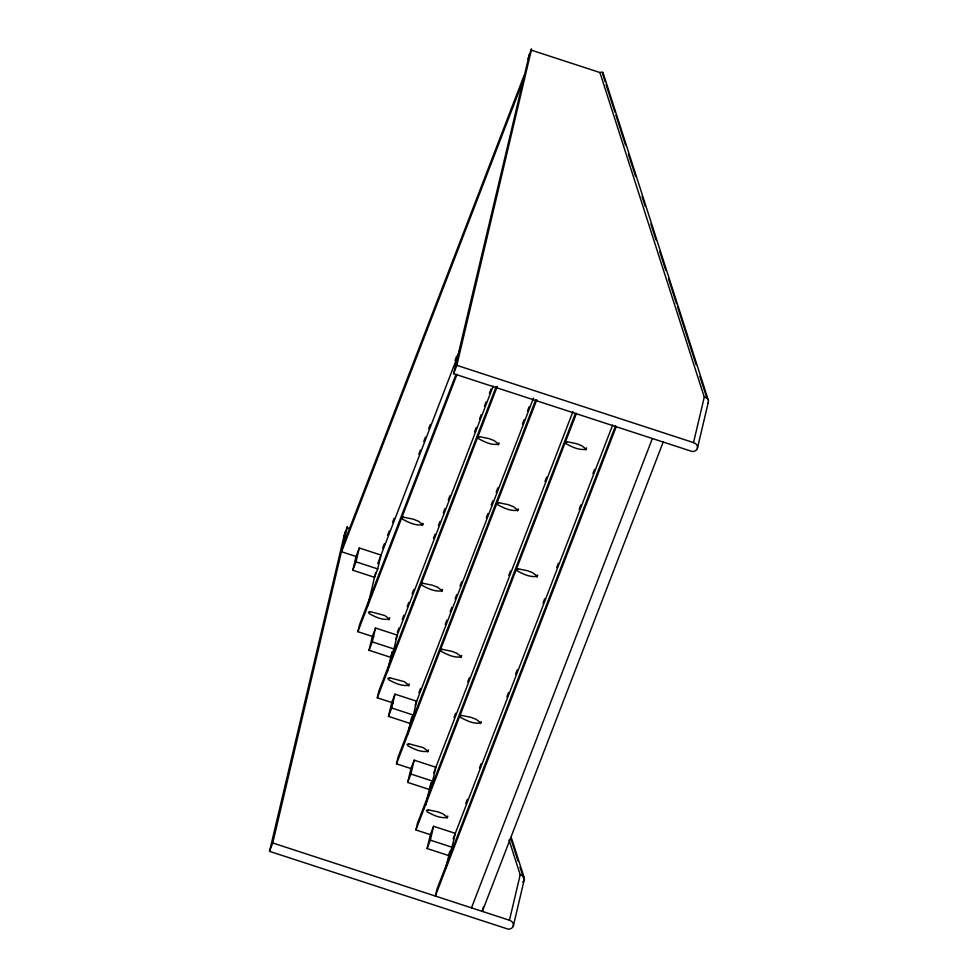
<?xml version="1.0" encoding="UTF-8"?>
<svg xmlns="http://www.w3.org/2000/svg" width="978" height="978" viewBox="0 0 978 978"><rect width="100%" height="100%" fill="white"/><g stroke="black" fill="none" stroke-linecap="round" stroke-linejoin="round"><path stroke-width="1.47" d="M602.974 73.937L602.326 72.03L599.93 72.531L531.335 50.147L531.506 48.9L528.034 58.827M343.963 536.47L345.478 531.286M519.978 866.973L524.171 880.029L513.254 926.215A5.795 4.535 13.3 0 1 511.775 928.036L511.36 928.33A5.11 3.998 13.3 0 1 507.924 929.076L269.525 851.349L272.752 842.975L347.361 526.567L344.048 536.066M269.525 851.349L344.183 535.492M352.801 570.223L356.078 556.372L359.305 547.986L381.004 555.076L377.728 568.927L374.501 577.313L352.801 570.223L356.029 561.849L359.305 547.986M373.767 636.886L357.862 631.69L359.501 624.771L455.956 374.488M367.887 605.284L375.552 572.851M369.048 650.272L372.325 636.421L375.552 628.035L397.251 635.113L393.975 648.976L390.748 657.35L369.048 650.272L372.276 641.886L375.552 628.035M599.93 72.531L704.282 397.092A5.77 4.364 -3.3 0 1 708.28 402.386L697.338 448.56A5.795 4.535 13.3 0 1 695.859 450.393L695.431 450.675A5.11 3.998 13.3 0 1 692.008 451.433L453.596 373.706L529.55 53.643M393.193 702.999L377.288 697.803L378.926 690.871L496.201 386.567M453.596 373.706L456.836 365.332L531.335 50.147M387.422 671.421L392.056 651.813M388.474 716.373L391.75 702.522L394.978 694.148L416.665 701.226L413.401 715.077L410.161 723.463L388.474 716.373L391.701 707.999L394.978 694.148M410.956 768.561L414.183 760.175L435.87 767.265L432.594 781.116L429.366 789.503L407.679 782.412L410.956 768.561L396.493 763.842L398.132 756.911L535.687 399.99M407.533 734.588L411.714 716.898M407.679 782.412L410.907 774.038L414.183 760.175M430.369 834.662L433.596 826.288L455.296 833.366L452.019 847.229L448.792 855.603L427.093 848.525L430.369 834.662L415.907 829.943L417.545 823.024L575.382 413.474M425.699 805.041L431.005 782.571M427.093 848.525L430.332 840.139L433.596 826.288M445.809 868.195L449.77 851.447M483.364 907.034L482.337 911.398L663.182 442.129M513.254 926.215A5.721 4.474 13.3 0 0 509.452 920.249L520.21 874.735L509.025 839.955M697.338 448.56A5.721 4.474 13.3 0 0 693.524 442.606L704.282 397.092M343.229 544.844L524.074 75.575M522.435 82.494L341.591 551.763L356.053 556.482M382.667 548.108L384.317 543.841M387.606 535.308L389.244 531.042M392.533 522.509L394.183 518.242M418.841 454.257L420.479 449.99M423.767 441.457L425.418 437.19M428.706 428.657L430.344 424.391M455.014 360.405L456.653 356.139M377.74 563.572L459.403 351.689M357.862 631.69L457.056 374.305M397.3 632.301L398.938 628.035M402.227 619.502L403.877 615.248M407.166 606.715L408.804 602.448M412.093 593.915L413.743 589.648M433.474 538.45L435.112 534.184M438.401 525.651L440.051 521.384M443.34 512.851L444.978 508.584M448.266 500.064L449.917 495.797M474.574 431.799L476.213 427.533M479.501 419L481.152 414.733M484.44 406.2L486.078 401.934M489.367 393.4L491.017 389.146M395.638 639.306L493.205 386.114M377.288 697.803L497.301 386.383M418.914 692.73L420.552 688.463M445.222 624.465L446.86 620.199M450.149 611.666L451.799 607.399M455.088 598.866L456.726 594.612M460.015 586.079L461.665 581.812M486.323 517.814L487.961 513.548M491.249 505.015L492.9 500.748M496.188 492.215L497.826 487.949M522.496 423.963L524.135 419.696M527.423 411.163L529.061 406.897M415.051 705.419L533.462 398.18M396.493 763.842L536.788 399.806M454.012 717.522L455.65 713.255M467.704 681.972L469.354 677.705M508.817 575.321L510.455 571.054M544.978 481.469L546.629 477.203M433.719 772.852L572.937 411.604M415.907 829.943L576.482 413.291M465.76 803.537L467.398 799.27M479.464 767.987L481.103 763.72M506.861 696.886L508.499 692.62M515.626 674.135L517.276 669.869M543.034 603.035L544.673 598.768M556.726 567.484L558.377 563.218M579.196 509.183L580.846 504.917M592.9 473.633L594.551 469.367M453.144 838.953L612.631 425.1M615.627 425.552L436.97 889.124L435.332 896.056L616.177 426.787M471.482 907.853L652.338 438.596M456.836 365.332L693.524 442.606M347.263 527.79L350.112 528.719M356.029 561.849L377.728 568.927M372.276 641.886L393.975 648.976M391.701 707.999L413.401 715.077M410.907 774.038L432.594 781.116M430.332 840.139L452.019 847.229M272.752 842.975L509.452 920.249M603.01 72.665L708.304 400.136M602.803 74.462L605.137 81.712M606.067 84.621L614.942 112.189M615.871 115.086L625.663 145.563M628.463 154.267L635.468 176.028M641.996 196.346L645.26 206.505M650.859 223.913L655.994 239.879M659.722 251.48L665.798 270.344M668.597 279.048L676.519 303.718M677.461 306.615L696.116 364.66M699.857 376.261L706.85 398.034M511.188 837.217L524.232 877.792M511.103 839.405L518.108 861.166M586.604 447.887A2.861 0.758 -81.5 0 1 585.798 449.978M537.631 574.954A2.861 0.758 -81.5 0 1 536.824 577.044M481.127 721.581A2.861 0.758 -81.5 0 1 480.32 723.671M447.777 816.019A2.861 0.758 -81.5 0 1 446.97 818.109M523.585 881.056A5.709 4.315 -3.3 0 0 524.171 880.029A5.77 4.364 -3.3 0 0 520.198 874.76M523.169 881.52A5.709 4.315 -3.3 0 1 522.68 881.936M518.206 508.853A2.861 0.758 -81.5 0 1 517.399 510.944M461.702 655.468A2.861 0.758 -81.5 0 1 460.895 657.571M428.364 749.906A2.861 0.758 -81.5 0 1 427.557 752.009M499.012 442.814A2.861 0.758 -81.5 0 1 498.205 444.904M442.496 589.441A2.861 0.758 -81.5 0 1 441.689 591.531M409.159 683.879A2.861 0.758 -81.5 0 1 408.352 685.969M423.083 523.328A2.861 0.758 -81.5 0 1 422.276 525.43M389.733 617.766A2.861 0.758 -81.5 0 1 388.926 619.869M708.255 402.386A5.709 4.315 -3.3 0 1 707.669 403.413M479.501 436.689L477.692 437.276L478.694 438.78C484.636 441.97 491.824 445.552 498.646 444.11L494.11 440.589L488.976 438.596L479.501 436.689M567.093 441.75L565.284 442.349L566.286 443.853C572.228 447.044 579.416 450.626 586.238 449.183L581.702 445.662L576.568 443.67L567.093 441.75M403.572 517.203L401.762 517.79L402.765 519.294C408.706 522.484 415.894 526.078 422.716 524.636L418.181 521.103L413.046 519.122L403.572 517.203M498.707 502.716L496.897 503.315L497.9 504.819C503.841 508.01 511.017 511.592 517.851 510.149L513.303 506.628L508.181 504.636L498.707 502.716M422.997 583.316L421.188 583.903L422.178 585.406C428.119 588.597 435.308 592.179 442.142 590.736L437.594 587.216L432.472 585.223L422.997 583.316M370.222 611.641L368.425 612.228L369.415 613.732C375.356 616.935 382.545 620.517 389.378 619.074L384.831 615.541L370.222 611.641M518.12 568.829L516.311 569.416L517.313 570.92C523.254 574.11 530.443 577.705 537.264 576.262L532.729 572.729L527.594 570.736L518.12 568.829M442.19 649.343L440.381 649.93L441.384 651.446C447.325 654.637 454.513 658.218 461.335 656.776L456.799 653.255L451.665 651.262L442.19 649.343M389.647 677.754L387.838 678.341L388.841 679.844C394.782 683.035 401.97 686.617 408.792 685.175L404.256 681.654L389.647 677.754M461.616 715.456L459.807 716.043L460.809 717.546C466.75 720.737 473.939 724.331 480.76 722.889L476.225 719.356L471.09 717.363L461.616 715.456M408.853 743.781L407.044 744.368L408.046 745.884C413.987 749.075 421.176 752.657 427.997 751.214L423.462 747.693L408.853 743.781M428.278 809.894L426.469 810.481L427.472 811.985C433.413 815.175 440.589 818.769 447.423 817.327L442.875 813.794L437.753 811.801L428.278 809.894"/></g></svg>
